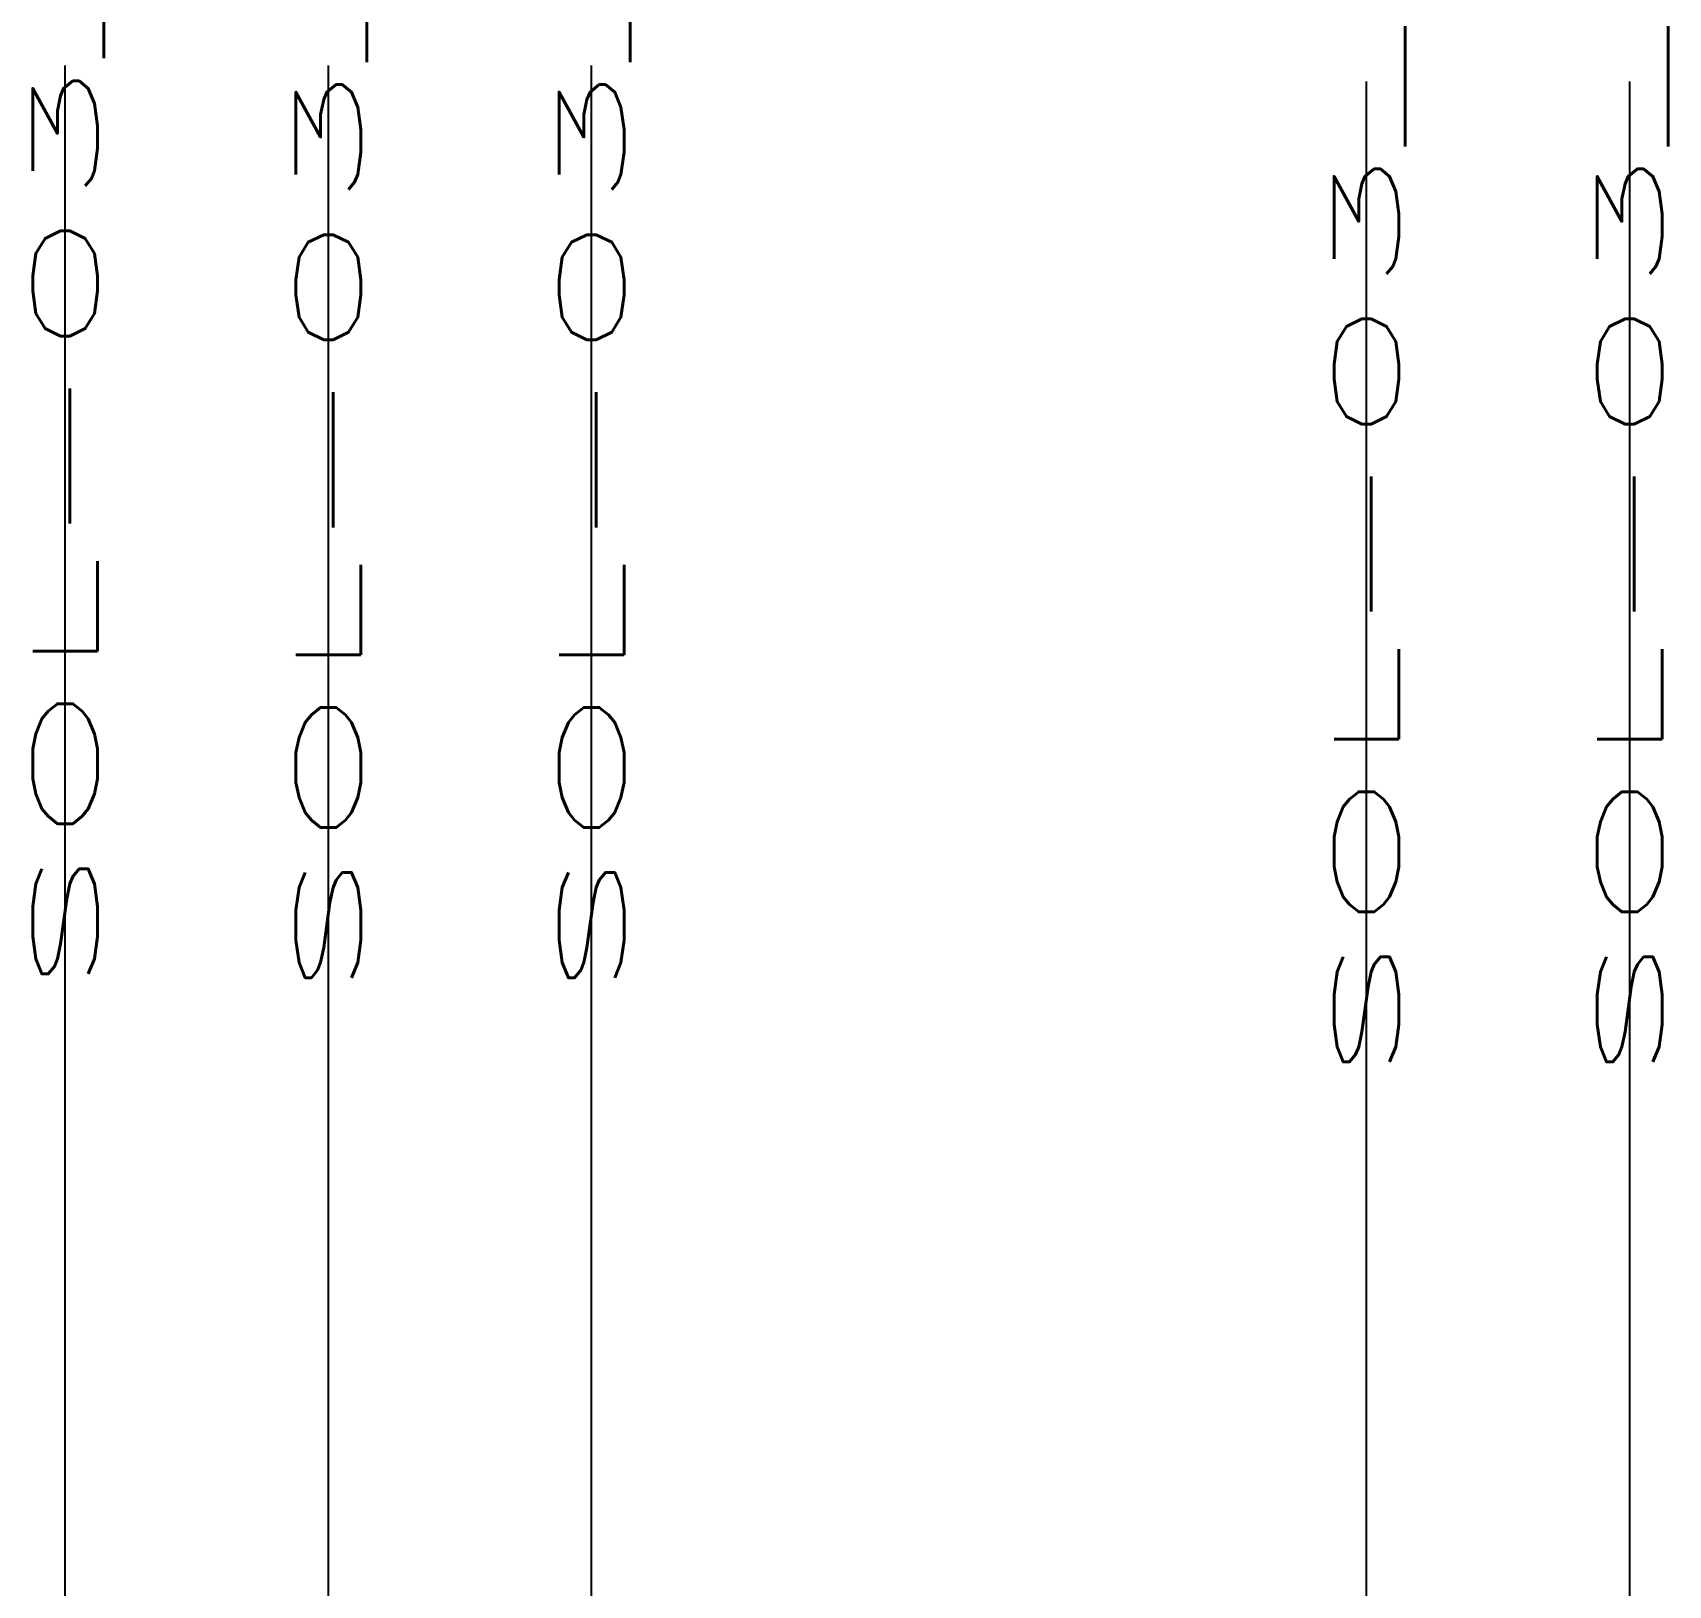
# Model space of a CAD drawing. Header units: inches. Extents: x -58 to 1235, y -506 to 1148.
# Drawn here: x 560.66 to 598.81, y 800.83 to 837.05 of the extents above; entities that cross this region are included whole.
import ezdxf
from ezdxf.enums import TextEntityAlignment as Align

# ---------------------------------------------------------------- set-up
doc = ezdxf.new("R2010")
doc.units = ezdxf.units.IN
doc.header["$MEASUREMENT"] = 0
for name, color, linetype in [('MISC', 2, 'Continuous'), ('RED_10AWG', 1, 'Continuous'), ('WIRENO', 70, 'Continuous')]:
    doc.layers.add(name, color=color, linetype=linetype)
doc.styles.add('WD', font='romans.shx')

# ---------------------------------------------------------------- blocks, each defined once
blk = doc.blocks.new('WD_WNV1')
at = {"style": 'WD', "width": 0.9}
blk.add_attdef('WIRENO', text='', height=0.125, rotation=90, dxfattribs=at).set_placement((0, 0), align=Align.MIDDLE_CENTER)
at = {"style": 'WD', "flags": 1}
for tag, p in [('W01USER', (0.0956, 0.0772)), ('W02USER', (0.0956, 0.0694)), ('W03USER', (0.0956, 0.0616)), ('W04USER', (0.0956, 0.0538)), ('W05USER', (0.0956, 0.046)), ('W06USER', (0.0956, 0.0382)), ('W07USER', (0.0956, 0.0304)), ('W08USER', (0.0956, 0.0226)), ('W09USER', (0.0956, 0.0147)), ('W10USER', (0.0956, 0.0069))]:
    blk.add_attdef(tag, text='', height=0.005, dxfattribs=at).set_placement(p, align=Align.CENTER)
for tag, p in [('X2TERM01', (0, 0.0625)), ('X8TERM01', (0, -0.0625))]:
    blk.add_attdef(tag, p, '', height=0.01, dxfattribs=at)
at = {"color": 7, "style": 'WD'}
for tag, p in [('X2_TINY_DOT_DONT_REMOVE', (0, 0.0625)), ('X8_TINY_DOT_DONT_REMOVE', (0, -0.0625))]:
    blk.add_attdef(tag, p, '', height=0.0001, dxfattribs=at)

msp = doc.modelspace()

# ---------------------------------------------------------------- linework, layer by layer
at = {"layer": 'RED_10AWG'}
for p, q in [((561.416, 639.542), (561.416, 836.286)), ((567.556, 639.542), (567.556, 836.286)), ((573.696, 639.542), (573.696, 836.286)), ((591.771, 639.542), (591.771, 835.918)), ((597.911, 639.542), (597.911, 835.918))]:
    msp.add_line(p, q, dxfattribs=at)

# ---------------------------------------------------------------- block references
at = {"layer": 'WIRENO'}
ref = msp.add_blockref('WD_WNV1', (591.771, 836.852), dxfattribs=dict(at, xscale=12.10343466955156, yscale=36.31030400865469, zscale=1.210343466955156))
ref.add_attrib('X8_TINY_DOT_DONT_REMOVE', '.', (591.771, 808.841), dxfattribs={"layer": 'MISC', "color": 7, "height": 0.00363, "style": 'WD', "width": 0.333333})
ref.add_attrib('WIRENO', 'SOL-03_1.3.11_P', dxfattribs={"height": 1.51293, "rotation": 90, "style": 'WD', "width": 2.7}).set_placement((591.771, 836.852), align=Align.MIDDLE_CENTER)
ref = msp.add_blockref('WD_WNV1', (597.911, 836.852), dxfattribs=dict(at, xscale=12.10343466955156, yscale=36.31030400865469, zscale=1.210343466955156))
ref.add_attrib('X8_TINY_DOT_DONT_REMOVE', '.', (597.911, 808.841), dxfattribs={"layer": 'MISC', "color": 7, "height": 0.00363, "style": 'WD', "width": 0.333333})
ref.add_attrib('WIRENO', 'SOL-03_1.3.12_P', dxfattribs={"height": 1.51293, "rotation": 90, "style": 'WD', "width": 2.7}).set_placement((597.911, 836.852), align=Align.MIDDLE_CENTER)
ref = msp.add_blockref('WD_WNV1', (561.416, 837.155), dxfattribs=dict(at, xscale=12.10343466955156, yscale=36.31030400865469, zscale=1.210343466955156))
ref.add_attrib('X8_TINY_DOT_DONT_REMOVE', '.', (561.416, 811.089), dxfattribs={"layer": 'MISC', "color": 7, "height": 0.00363, "style": 'WD', "width": 0.333333})
ref.add_attrib('WIRENO', 'SOL-03_1.3.8_P', dxfattribs={"height": 1.51293, "rotation": 90, "style": 'WD', "width": 2.7}).set_placement((561.416, 837.155), align=Align.MIDDLE_CENTER)
ref = msp.add_blockref('WD_WNV1', (567.556, 837.155), dxfattribs=dict(at, xscale=12.10343466955156, yscale=36.31030400865469, zscale=1.210343466955156))
ref.add_attrib('X8_TINY_DOT_DONT_REMOVE', '.', (567.556, 811.089), dxfattribs={"layer": 'MISC', "color": 7, "height": 0.00363, "style": 'WD', "width": 0.333333})
ref.add_attrib('WIRENO', 'SOL-03_1.3.7_N', dxfattribs={"height": 1.51293, "rotation": 90, "style": 'WD', "width": 2.7}).set_placement((567.556, 837.155), align=Align.MIDDLE_CENTER)
ref = msp.add_blockref('WD_WNV1', (573.696, 837.155), dxfattribs=dict(at, xscale=12.10343466955156, yscale=36.31030400865469, zscale=1.210343466955156))
ref.add_attrib('X8_TINY_DOT_DONT_REMOVE', '.', (573.696, 811.089), dxfattribs={"layer": 'MISC', "color": 7, "height": 0.00363, "style": 'WD', "width": 0.333333})
ref.add_attrib('WIRENO', 'SOL-03_1.3.8_N', dxfattribs={"height": 1.51293, "rotation": 90, "style": 'WD', "width": 2.7}).set_placement((573.696, 837.155), align=Align.MIDDLE_CENTER)

doc.saveas('drawing.dxf')
